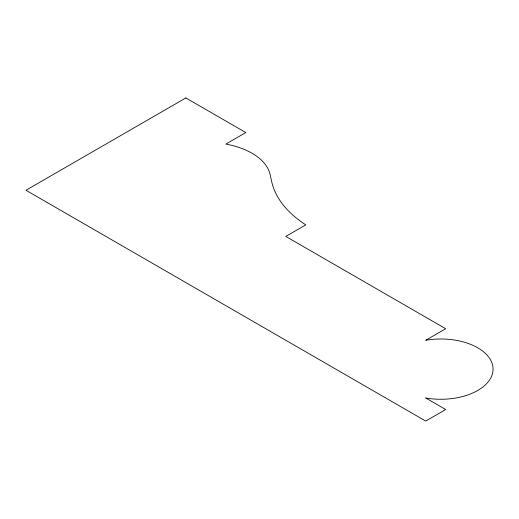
<?xml version="1.0" encoding="UTF-8"?>
<svg xmlns="http://www.w3.org/2000/svg" width="519" height="519" viewBox="0 0 519 519"><rect width="100%" height="100%" fill="white"/><g stroke="black" fill="none" stroke-linecap="round" stroke-linejoin="round"><path stroke-width="0.78" d="M185.854 97.942L25.95 190.259L425.703 421.058L445.691 409.517L425.703 397.976A52.211 30.141 0 0 0 493.05 369.126A52.211 30.141 0 0 0 425.703 340.276L445.691 328.741L285.787 236.417L305.775 224.883A138.735 80.101 0 0 1 271.722 181.734L270.139 174.592A63.772 36.817 0 0 0 225.83 144.1L245.818 132.559L185.854 97.942"/></g></svg>
